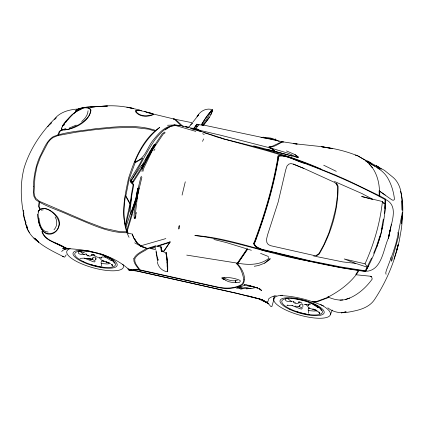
<?xml version="1.0" encoding="UTF-8"?>
<svg xmlns="http://www.w3.org/2000/svg" width="424" height="424" viewBox="0 0 424 424"><rect width="100%" height="100%" fill="white"/><g stroke="black" fill="none" stroke-linecap="round" stroke-linejoin="round"><path stroke-width="0.64" d="M275.51 139.745L275.351 139.056L274.794 139.581L275.128 138.939L275.261 139.629M385.654 201.813L385.686 200.69M131.212 181.377L131.239 180.619L141.584 165.349L143.349 166.277L133.364 181.965L132.479 182.347L131.212 181.377L132.479 182.347M385.093 199.556L384.589 208.385M285.5 299.095L285.659 300.547C287.403 302.052 290.217 301.294 292.322 301.236M305.094 163.388L287.361 156.891L281.107 155.348L278.292 156.175L278.096 158.422C273.215 186.931 264.974 214.692 254.845 241.749L253.849 243.758L255.582 246.805L261.513 249.524L310.925 261.407L341.272 267.661L365.674 271.249L368.117 266.643C378.876 246.026 385.167 223.146 385.665 199.863C359.759 185.717 332.697 173.776 305.031 163.516C296.339 161.539 287.843 154.696 278.621 156.255L278.409 158.549C273.538 187 265.313 214.708 255.2 241.712L254.188 243.805L255.54 245.862L257.707 247.468L262.058 249.339L311.015 261.02L341.399 267.025L365.843 270.894L368.663 265.477M268.821 303.563L262.822 300.325L268.567 303.716L266.468 302.45L266.511 301.83L267.936 301.48L268.721 299.005M101.474 265.917L101.675 263.537L101.119 263.309L101.071 262.525L101.394 261.465M384.658 213.749L385.681 199.54C400.426 206.573 389.455 226.135 388.729 237.456C383.301 248.448 382.326 270.141 366.389 271.296M385.241 208.502L385.358 207.246M61.607 127.841L61.501 128.923L62.042 129.574C67.914 130.846 73.808 127.052 78.959 124.598C84.085 121.259 90.487 116.929 90.556 110.16L89.475 108.639C83.146 105.746 76.617 110.828 71.979 114.803C68.206 119.107 62.264 123.32 61.613 129.299L62.259 129.993C73.05 130.094 89.607 121.964 91.006 110.076L90.005 108.512C84.148 105.481 77.937 109.986 73.516 113.685M135.722 110.871L135.622 111.862C139.729 117.21 147.753 117.109 153.435 114.607M278.139 157.717L278.292 156.18M308.508 313.267L308.778 310.628L308.221 310.416L308.179 309.605L308.688 307.93M130.041 211.497L131.7 195.84L133.677 185.32L133.364 184.202L131.546 182.924L130.147 180.757L130.544 179.151L139.761 164.067L142.766 158.184L135.118 162.774L129.209 178.949L125.838 195.872L130.11 203.456L130.258 204.326L131.334 194.881L133.083 185.06L132.792 183.921L130.926 182.516L130.147 180.757M143.079 171.185L143.286 169.224L152.757 149.63L163.171 134.18L165.201 132.728M302.831 307.082L302.9 305.306L302.089 303.939L300.865 304.358L299.429 306.033L299.805 305.015M141.987 171.545L142.289 168.932L150.043 152.9M125.838 195.872L125.414 195.819C123.559 209.668 122.393 224.529 129.055 237.334M273.809 298.793L274.18 295.703M135.95 200.139L134.064 215.053L134.27 218.323L135.532 218.148L135.892 215.588M136.115 198.84L136.279 197.542M136.443 196.248L137.657 190.535M283.195 142.226L283.259 141.722C278.494 143.407 274.153 147.817 268.821 146.942L272.049 146.354L282.352 141.531L282.368 141.998M88.065 110.749C87.906 115.148 84.933 118.784 81.694 121.497M293.752 302.084L293.811 301.623L294.139 302.46L293.074 301.554M136.072 214.306L136.343 212.387M157.309 261.984C158.184 267.035 162.408 271.424 167.639 271.747C167.989 265.323 167.549 258.651 166.033 252.413L166.966 262.488M134.27 218.323L134.456 217.035M372.77 199.481L361.635 196.492L382.416 201.522C380.068 223.098 373.952 244.07 365.032 263.823L367.756 267.343L355.604 263.384L344.203 258.953L365.032 263.823M383.344 219.113L381.542 228.987M131.7 195.84L129.352 210.399L125.668 225.849L125.981 227.026M391.108 225.441L391.304 224.179M390.668 227.746L390.87 226.517M162 251.618L161.21 246.959L157.182 246.466L169.468 242.491L170.135 241.876L150.679 248.019L146.9 248.623L140.212 245.989L140.005 245.321L140.731 245.173L140.832 245.825L147.451 248.475L146.884 248.66L155.852 245.697M136.03 198.554L137.779 188.187L138.881 188.177L137.021 198.602L132.442 212.53M287.848 154.914L274.731 151.331L272.473 148.835L269.918 147.388L269.537 147.759L220.21 135.108L198.628 130.057M96.041 258.375L95.771 259.848L95.787 258.237L94.944 256.986L93.746 257.315L92.363 258.81L92.814 257.633M137.779 188.187L135.844 198.517L130.507 214.025L131.493 214.247M308.847 304.48L308.635 305.545L308.539 304.49L308.826 304.872L303.913 304.437M138.881 188.177L136.804 198.565L132.129 212.366M277.46 162.482L277.937 160.102M388.294 238.739L389.227 234.467M389.497 233.248L390.562 228.361L388.458 237.986L390.811 227.333M382.957 224.874L380.498 235.924L376.819 246.885M144.181 247.727L140.275 245.957L140.058 245.321C135.987 242.814 133.735 238.458 132.272 234.075L128.34 233.285L127.121 231.716L125.276 225.059L129.839 204.437L129.707 203.562L125.414 195.819M141.886 177.28L137.699 194.934L135.182 215.032L135.532 218.148M138.102 188.643L140.8 177.285L141.452 176.214M182.076 195.104L185.283 181.79M397.129 248.989L398.21 244.674L396.392 251.13M247.293 249.646L247.457 249.015L246.673 249.445L237.339 263.129L237.398 263.929L247.293 249.646L246.673 249.445M398.3 244.452L396.641 250.632L396.975 249.603M274.089 298.703L271.869 306.621L270.724 306.409C265.456 299.259 255.9 298.162 247.939 295.846M132.346 211.746L126.691 230.418L127.311 230.842L133.014 211.952L131.101 211.465L125.758 227.55M379.978 235.728L376.39 246.736L373.639 253.292M130.952 181.53L131.472 179.951C139.602 166.892 145.978 152.852 154.67 140.132C159.604 133.867 165.132 127.216 173.427 125.748L174.015 125.048L181.244 125.552L188.781 127.693M131.875 211.004L135.823 199.174M332.268 310.082L330.391 314.661M255.752 239.613L256.679 236.942M38.738 210.489L38.112 212.037C43.725 201.559 62.291 217.427 58.645 226.4C57.304 232.924 48.696 235.85 43.608 231.727C38.987 227.163 38.414 220.263 37.699 214.152M202.55 141.372L203.61 138.924M135.118 162.774L134.922 161.751C140.349 148.511 148.501 136.401 159.731 127.417C142.665 139.008 134.763 159.244 128.573 178.117C125.366 193.371 121.46 209.615 125.276 225.059M195.936 126.299L196.678 126.84L197.377 126.008M254.464 242.549L254.845 241.749M371.615 258.025L365.212 270.798M66.218 254.813L64.655 257.172L62.27 256.25L63.711 256.79C53.594 251.708 42.755 246.662 34.609 238.638M210.76 114.719L212.392 110.982L212.35 110.07C208.221 113.886 204.919 119.027 202.02 123.888L202.587 125.345L203.202 125.191C207.097 120.787 211.422 115.667 212.53 109.811C206.546 107.468 199.842 111.221 197.118 116.669M38.722 210.855C36.554 218.058 39.225 230.131 46.651 233.799C56.927 236.767 63.605 222.844 56.387 215.705C52.507 211.136 44.557 205.523 39.003 210.304M394.034 259.043L396.27 251.58M142.893 164.549L143.529 163.394M145.437 159.938L146.073 158.783M146.709 157.633L148.617 154.172M141.621 166.097L148.692 153.467L154.5 144.245L155.486 144.499L141.876 168.434L141.531 168.238L149.698 153.626L155.486 144.499M149.264 153.048L154.5 144.245M306.282 305.455L306.822 304.543L306.314 304.294M161.73 250.923L163.616 251.315L170.135 241.876L164.236 250.881L163.616 251.315L161.512 250.918M302.381 307.919L301.697 309.043L300.34 308.82L292.03 305.508M95.262 260.861L94.594 261.947L93.238 261.725L84.387 258.137M365.827 270.857L365.414 271.53L358.333 270.491L355.768 274.519L356.377 274.593L358.937 270.581L358.635 270.533C332.04 266.611 305.784 260.76 279.708 254.278C271.44 250.775 258.46 252.545 253.473 243.614L254.469 241.601C264.608 214.544 272.849 186.777 277.725 158.263L277.916 156.021L280.063 155.369L282.564 155.465L287.562 156.541L305.179 163.007L335.04 174.868L348.343 180.735L379.496 195.771L385.628 199.1L385.649 199.826M63.632 125.716L64.671 124.057M99.163 258.412L99.677 257.591L99.168 257.341M132.028 181.769L132.797 181.366L142.687 165.879M247.457 249.015L237.398 263.929M153.886 150.674L154.972 149.031M47.811 126.707L50.864 122.987M209.297 117.294L203.891 124.704L202.428 125.61L201.925 125.064L201.835 124.11C204.829 119.075 208.237 113.743 212.53 109.811M328.149 296.657L327.641 297.42L315.922 301.713L312.483 301.787L316.664 301.973L328.303 297.606L328.812 296.848M155.004 144.542L162.191 133.883L164.703 132.06M189.396 127.28L188.934 127.121L190.943 124.476M191.892 128.965L200.912 131.599L200.605 130.921L190.244 127.984L193.662 128.371L196.948 124.057M193.662 128.371L194.25 128.567L197.441 124.534L201.925 125.064M191.351 124.179L192.136 123.13M192.925 122.08L197.012 116.907M62.243 126.294L69.345 117.607L72.16 114.862M401.597 216.07L398.009 234.7L395.767 244.092L392.81 253.335L386.338 270.443L385.739 272.892L386.063 274.27M191.632 124.237L192.422 123.241M65.715 122.398L67.215 120.506M67.967 119.557C71.497 115.19 75.854 110.86 81.408 109.344M197.568 116.24L198.708 114.84L197.028 116.701M61.697 251.586L62.72 250.361L65.381 249.19M50.445 124.147L51.574 122.817M199.089 124.693L195.649 128.578L194.425 128.371M54.018 229.797C57.261 226.506 57.6 220.803 55.125 216.95M54.611 119.573L56.387 117.708M23.686 213.182L23.352 214.358L23.617 216.288L25.435 222.383M264.703 263.103L270.189 258.343L269.993 259.356L264.703 263.103L258.566 265.514L254.294 266.256M309.462 303.695L308.826 304.246L310.622 304.103M241.791 287.631L240.514 289.147L242.131 288.977M299.959 302.248L299.201 302.858L296.8 303.531L294.966 302.937M286.979 305.709L287.88 304.989M190.652 124.979L190.954 124.741M279.183 141.441C274.381 139.072 266.892 138.16 260.993 137.487M268.864 298.703L270.47 297.484L272.855 296.434L276.262 295.735M173.697 119.388L174.37 118.9L176.352 120.209L181.97 125.504L180.672 125.292L175.213 119.96L173.358 118.678M165.148 129.924L169.86 126.797M316.325 255.911L319.171 254.093C331.16 233.709 338.219 209.954 338.108 186.242L336.619 183.184M101.755 257.024L105.873 256.981M76.161 125.122L69.218 128.069M328.144 297.049C338.803 291.468 348.687 284.313 356.134 274.773L370.56 276.241L371.657 276.893L372.219 279.056C366.474 287.053 358.81 294.118 349.678 298.056C342.687 301.4 334.997 300.144 328.144 297.049L327.651 297.219M298.809 301.962L298.337 302.222L299.588 301.793L301.893 303.059M79.866 250.69L78.827 251.257L78.392 251.999L78.557 253.457C80.64 254.941 83.941 254.586 86.273 253.822M237.785 287.673L236.725 288.256L246 284.774L257.649 287.965M77.391 110.664L81.212 108.602M240.906 286.285L238.171 287.758L238.436 288.283L239.486 288.294L240.641 287.732M134.922 161.751C145.623 159.016 147.245 146.534 153.859 139.311C158.952 133.162 164.782 126.071 173.427 125.748M136.221 110.971L137.201 110.494L139.04 110.41L141.483 110.844M91.738 254.75L91.282 254.962L92.517 254.57L94.616 255.381L94.022 255.147L96.884 257.071L98.644 257.31M250.775 285.988L247.812 287.117L243.593 287.875L239.284 288.06M94.043 254.702L89.771 256.17L87.906 255.688L88.923 255.683L87.429 255.842L88.097 255.624M345.544 299.386L349.678 298.056M79.945 258.359L83.835 258.168L92.257 259.281L85.818 258.306L91.854 259.244L94.7 260.527M165.837 238.59L140.275 245.957L134.678 242.82M92.92 254.935L94.064 254.633M237.419 280.243C232.765 281.737 228.117 280.121 224.042 277.906M244.818 284.679L244.155 284.843L248.061 285.331L257.723 288.198L260.728 289.714L261.46 290.652L260.543 289.375L259.234 288.527M308.783 308.381L309.88 308.126M155.444 249.619L151.188 248.681L150.679 248.019L151.156 248.475L155.449 247.515L155.147 248.469L155.401 249.1M256.568 287.366L251.05 288.574L242.003 288.659M101.712 261.158L104.267 261.115L102.2 260.166M41.345 210.187L43.28 209.811M65.137 248.008L62.397 248.491L65.428 249.233L68.927 248.745L65.428 247.849C58.067 242.618 45.755 241.468 42.411 231.986L42.49 231.541L42.013 231.313L41.934 231.758C45.034 241.505 57.484 242.745 64.936 247.923L68.237 248.787L65.137 248.008L53.594 242.321M110.6 263.558L107.002 263.956L101.675 263.537M317.147 310.744L314.105 311.052L308.778 310.628M78.959 108.979C69.822 109.376 60.102 111.761 54.214 119.324C40.768 132.966 29.871 149.328 24.179 167.719C19.493 185.595 20.834 204.4 25.53 222.118C26.638 230.068 31.153 236.799 37.731 241.304L33.973 238.012L37.959 241.51L35.277 239.019M294.495 303.065L295.496 302.959M84.44 107.601C81.599 107.834 78.652 108.544 76.362 110.325L75.62 110.876L75.753 110.574C78.164 108.655 81.286 107.882 84.307 107.654M85.712 107.473L88.25 107.219M90.158 106.853L85.807 107.272L107.511 106.069L100.954 106.371C111.851 105.014 122.859 106.069 133.528 108.496L126.909 107.203L139.591 109.938M339.979 300.219L342.772 299.943M86.252 107.468L88.197 107.283M78.785 250.944L80.645 250.807M285.792 298.385L287.032 298.295M90.763 107.049L95.071 106.758M90.158 107.028L95.331 106.694M276.57 139.947L275.494 140.015C271.8 137.471 267.422 137.71 263.24 137.45M250.907 288.537L246.27 288.797L250.833 288.537M210.325 111.056L210.802 111.035C209.18 115.858 206.011 120.347 202.73 124.195L202.015 124.131M96.619 106.625L103.657 106.313M98.193 106.636L103.806 106.413M91.398 106.843L95.193 106.7M97.085 106.631L103.408 106.392M167.485 125.266L174.015 125.048L195.756 131.387M305.201 304.612L305.693 304.596M266.744 138.357L268.668 138.314L272.24 139.162M114.454 263.336L113.054 261.052L110.59 260.288L104.606 256.663M236.073 282.379L232.246 282.416L228.637 281.706L225.234 280.116M64.681 128.742L65.9 128.753M287.795 305.455L292.836 305.709M68.767 248.687C90.142 249.953 113.664 254.978 129.543 270.115M194.25 128.567L197.685 129.235L200.844 131.016M355.233 155.142L356.78 155.311L365.848 160.495L365.917 161.316M280.699 295.581C295.47 296.185 309.944 300.144 323.496 305.927M271.694 150.536L274.757 151.177M188.934 127.121L185.14 126.697L186.449 126.951M294.982 306.128L299.317 306.531L298.925 306.467L301.766 307.75M84.1 250.775L86.713 251.024M291.108 298.215L293.721 298.464M355.604 263.384L342.884 261.926L313.654 255.995M295.014 298.602L304.506 300.574M88.648 251.241L89.93 251.395M100.753 266.982L102.528 267.221M307.76 314.423L309.536 314.661M235.617 282.342C237.196 282.607 239.825 283.269 240.339 281.091L239.963 280.375C234.541 277.953 228.086 277.195 222.155 277.423L221.752 278.102L222.282 278.632L225.361 279.898M196.593 124.412L198.029 124.857M48.103 232.061C41.314 231.79 39.517 223.639 38.971 218.217M186.724 255.11L237.339 263.129C247.87 265.026 259.705 265.509 268.62 258.523L268.514 257.384M93.746 252.338L90.005 251.596M187.678 127.184L188.903 127.423M100.17 266.866L93.651 265.419M306.006 314.073L300.658 312.859M192.417 122.785L173.808 118.985L146.524 112.381M202.683 124.879L282.771 141.817L297.182 144.022L293.313 143.609L320.555 146.518L332.151 148.57L321.615 146.736C333.741 148.23 345.708 151.061 357.061 155.608M310.925 261.407C271.726 255.041 234.366 240.042 194.86 235.537C217.618 237.011 239.571 243.763 261.513 249.524M195.798 128.843L197.685 129.235L197.992 129.908M83.835 252.471L84.44 252.603M100.048 257.273L101.76 257.649M305.667 300.892L306.573 301.104M144.383 111.512C141.542 111.093 138.346 109.365 135.579 110.839L136.353 110.998L136.268 111.888C140.254 116.632 147.462 116.568 152.799 114.464L153.578 114.639L153.52 114.173L152.375 113.547L144.383 111.512L151.856 113.478L152.931 114.496M293.408 164.157L290.864 163.547L288.733 164.178L286.979 166.054L285.702 169.892L278.186 201.988L267.528 235.018L266.489 239.47L266.876 242.507L268.26 244.558L270.655 245.703L313.829 255.439L316.129 255.37L317.746 254.575L319.277 253.043L323.819 244.77L328.849 233.062L332.676 220.697L335.739 208.375L337.361 196.238L337.626 187.291L337.091 185.262L336.126 183.714L334.25 182.251L303.966 168.461L293.413 164.157L303.966 168.461M253.568 145.845L296.265 157.013L297.648 157.341L298.528 157.092L294.982 154.606L286.481 150.918M266.86 149.343L270.486 150.239M213.929 239.465L226.559 242.634L251.347 250.266M96.916 252.99L98.66 253.467M216.691 136.947L222.028 138.431M222.303 138.277L199.72 131.037M357.194 155.513L366.463 160.85L366.537 161.671M248.496 285.172L250.324 285.712M251.549 286.078L254.596 286.984M255.82 287.345L257.649 287.891M288.447 155.089L292.041 156.17M297.118 311.773L298.888 312.313M90.699 264.512L93.063 265.238M131.101 211.465L131.737 211.661M209.223 134.366L211.274 135.002M287.361 156.891L266.087 150.478L221.948 138.468C255.571 146.773 289.406 154.988 321.159 169.139M382.586 202.646L385.543 203.61L383.344 203.096L382.416 201.522M203.88 132.585L208.629 134.169M106.339 261.905L109.381 262.922C106.323 261.714 101.68 261.762 100.085 258.391M165.058 252.428L161.274 250.987L160.632 246.742M100.525 254.172L102.354 254.798M211.788 135.161L216.076 136.724M266.293 302.344L267.523 302.794M260.569 253.372L268.487 256.541M102.884 255.015L105.544 256.101M334.457 181.461L361.964 193.556L372.818 199.344M260.166 299.662L268.789 303.595M105.73 261.703L108.698 263.066M106.138 256.382L110.532 258.656M81.265 251.628L83.56 252.709M132.792 183.921L133.364 184.202M323.703 165.212L336.28 171.338M181.244 125.552L183.353 126.633M367.306 161.046L384.515 170.39L393.509 177.72C402.461 185.929 402.069 199.042 402.143 210.203L401.761 200.849M202.635 133.682L204.23 134.509M327.81 307.851C335.167 313.734 343.774 313.31 352.524 311.354C361.169 309.695 370.2 306.78 375.007 298.83C384.716 284.001 392.094 267.634 396.822 250.558L399.175 241.388L401.48 228.133C402.779 215.917 404.061 203.117 400.463 191.182M317.539 306.096L307.024 301.204M366.092 161.072C373.772 165.731 382.628 169.642 387.504 177.64C391.352 184.207 393.679 191.759 394.474 199.312L393.838 200.059L393.043 200.25L391.877 199.858L379.48 191.102C379.162 179.744 375.277 168.286 366.092 161.072L375.007 166.319M271.71 148.718L269.537 147.759L272.012 149.078L274.111 151.13M370.56 276.241L371.657 276.893M312.737 304.215L317.698 307.374L320.162 308.142L321.487 310.686M111.03 258.947L113.06 260.241M367.576 160.887L371.307 163.314M259.149 288.569L260.935 290.016M25.832 222.531L26.124 222.722M377.01 167.522L379.289 169.086M379.48 191.097L385.236 195.077M195.448 125.769L196.678 126.84M262.97 137.572L262.599 137.302L263.691 137.228L262.361 137.328L262.779 137.636M111.337 264.518L112.874 266.087L111.872 264.624L112.583 265.769L112.196 264.682M140.058 245.321L136.984 242.931L134.005 238.579L132.272 234.075M294.982 154.606L298.374 157.336L296.265 157.013L288.569 153.371L270.311 147.897L269.918 147.388M86.024 254.278L87.074 255.237L86.719 254.485M24.057 213.129L23.712 212.837M35.309 239.062L38.801 242.321L35.441 238.887M272.643 149.269L274.731 151.331M132.797 181.366L133.364 181.965M131.239 180.619L131.758 181.196M369.071 163.903L372.288 167.708M128.117 233.205L127.407 232.315L126.617 229.379M167.639 271.747L166.971 262.44M319.246 312.44L319.897 313.474L318.371 311.868L312.785 308.964L316.41 310.289C313.31 309.191 308.508 309.107 307.183 305.503M336.126 183.714L337.091 185.262M28.753 231.499L29.553 232.818M134.768 238.786L137.365 243.249M318.917 311.926L319.611 313.119M28.191 230.587L27.322 229.002L25.583 223.512M200.605 130.921L200.912 131.599M157.553 258.158L158.136 260.225L157.59 258.168M157.172 256.547L157.452 257.628M26.818 225.663L27.29 227.587M400.436 191.367L400.51 191.749M157.569 261.242L156.043 251.782M397.882 232.4L398.618 236.189L391.606 261.354L390.864 257.553M156.037 250.711L157.028 256.006M401.279 196.381L401.486 197.637M112.975 260.426L113.054 261.052M235.675 282.495L235.686 280.64L235.394 282.479M166.701 258.465L166.054 252.752L167.438 261.825L167.618 271.429L167.162 265.758M101.453 257.32L101.569 258.322M161.21 246.959L161.544 250.123M23.431 210.187L23.532 211.459M161.581 250.584L161.512 249.646M320.73 304.618A29.383 8.729 15.6 0 1 322.971 318.127A29.383 8.729 15.6 0 1 282.225 308.158A29.383 8.729 15.6 0 1 282.421 295.242M318.382 307.103A17.31 5.141 15.6 0 1 317.454 307.342M291.516 301.363A17.31 5.141 15.6 0 1 287.928 298.56M103.737 254.962A22.875 6.795 15.6 0 1 111.931 268.069A22.875 6.795 15.6 0 1 76.384 258.269A22.875 6.795 15.6 0 1 89.485 251.035M100.446 253.78A22.875 6.795 15.6 0 1 103.202 254.76M122.769 264.232A29.383 8.729 15.6 0 1 91.149 267.221A29.383 8.729 15.6 0 1 70.257 248.618M112.53 259.737A17.31 5.141 15.6 0 1 111.162 260.416M84.297 254.681A17.31 5.141 15.6 0 1 80.104 251.008M33.364 186.343L33.321 192.989L33.947 196.376L35.68 199.667C46.349 207.018 59.376 210.225 70.925 215.986C89.029 223.019 107.092 232.999 126.993 232.75L126.659 231.785L120.056 231.711L104.309 228.313L86.03 221.355L39.543 201.363L36.056 198.639L34.683 196.089L34.026 192.523L34.98 176.532L36.936 166.627L40.407 157.081L47.965 142.575L50.456 139.565L53.117 137.508L57.903 135.569L76.5 132.129L94.912 129.702L112.074 128.043L132.495 127.295L148.67 129.172L154.76 131.09L155.55 130.407C136.136 123.866 115.238 127.015 95.273 128.748C81.265 130.979 66.653 131.599 53.281 136.597C46.084 141.219 43.481 149.926 39.633 157.087C35.595 166.33 33.856 176.32 33.364 186.343M133.814 258.751C133.29 263.087 136.931 266.399 139.109 269.765L140.031 269.94C137.869 266.574 134.212 263.262 134.758 258.937C137.132 253.849 143.164 251.978 147.526 248.952L146.259 248.612C141.945 251.633 136.009 253.626 133.814 258.751M402.27 212.641L401.48 223.771L402.27 212.641M179.58 225.822L179.151 228.774L178.488 228.955L178.923 226.04L179.58 225.822M39.739 202.015L39.087 206.329L40.36 209.175L39.877 209.445L38.43 206.17L39.188 201.702L39.739 202.015M224.031 278.118L222.828 278.711L224.217 279.644L222.627 278.6L224.031 278.118M243.853 279.501L243.233 282.246L241.802 284.387C234.324 288.861 224.964 288.76 216.685 286.831L139.554 269.797L136.38 269.219L131.949 269.797L127.953 268.885L128.037 269.224L132.034 270.136L136.464 269.558L139.634 270.141L216.765 287.181C225.329 289.142 235.029 289.179 242.772 284.605C247.171 277.953 242.215 268.8 237.408 263.659L236.29 263.521C240.896 267.491 242.602 273.772 243.853 279.501M59.323 131.302L57.733 135.256L58.438 135.012L60.303 130.878L62.439 130.051L62.084 129.871L59.323 131.302M174.508 125.144L174.036 125.833L173.4 125.652L173.978 124.985L181.732 125.631L174.508 125.144M266.436 302.54L262.228 299.683L236.613 293.339L136.671 270.92C128.748 270.364 123.23 268.98 136.486 270.92L236.459 293.207L262.064 299.609L266.436 302.54M346.032 311.847L341.341 312.907L346.026 311.847M379.772 195.92L379.22 195.628L379.136 190.789L379.676 191.102L379.772 195.92M378.25 166.966L376.353 165.683L381.197 169.112L378.25 166.966M27.491 228.774L26.802 226.792L27.491 228.774M385.702 200.123L385.681 199.54L385.702 200.123M289.428 309.266A22.875 6.795 15.6 0 0 324.127 312.886A22.875 6.795 15.6 0 0 292.761 297.977A22.875 6.795 15.6 0 0 289.428 309.266M290.445 309.07A21.03 6.249 15.6 0 0 322.351 312.398A21.03 6.249 15.6 0 0 293.509 298.687A21.03 6.249 15.6 0 0 290.445 309.07M83.443 261.619A21.03 6.249 15.6 0 0 115.349 264.942A21.03 6.249 15.6 0 0 86.507 251.236A21.03 6.249 15.6 0 0 83.443 261.619"/></g></svg>
